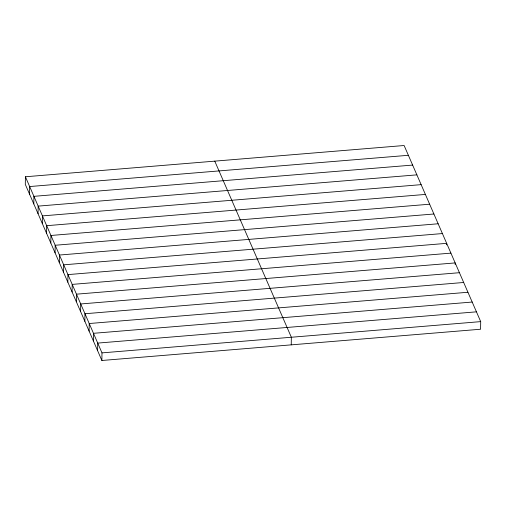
<?xml version="1.0" encoding="UTF-8"?>
<svg xmlns="http://www.w3.org/2000/svg" width="506" height="506" viewBox="0 0 506 506"><rect width="100%" height="100%" fill="white"/><g stroke="black" fill="none" stroke-linecap="round" stroke-linejoin="round"><path stroke-width="0.76" d="M25.408 176.771L25.3 184.38L101.877 360.487L480.592 329.229L480.7 321.62L404.123 145.513L25.408 176.771L101.984 352.878L101.877 360.487M29.557 194.165L29.658 186.55L408.38 155.298M33.807 203.95L33.915 196.334L412.637 165.076M38.064 213.734L38.171 206.119L416.887 174.861M42.314 223.513L42.422 215.904L421.144 184.646M46.571 233.298L46.678 225.689L425.394 194.43M50.828 243.082L50.929 235.473L429.651 204.215M55.078 252.867L55.186 245.258L433.901 214M59.335 262.652L59.442 255.037L438.158 223.778M63.585 272.437L63.693 264.821L442.415 233.563M67.842 282.221L67.949 274.606L446.665 243.348L446.646 244.872M72.099 292L72.2 284.391L450.922 253.133M76.349 301.785L76.457 294.176L455.172 262.918L455.153 264.442M80.606 311.57L80.713 303.961L459.429 272.702M84.856 321.354L84.964 313.739L463.686 282.487M89.113 331.139L89.22 323.524L467.936 292.266M93.363 340.924L93.471 333.309L472.193 302.05M97.62 350.702L97.728 343.093L476.443 311.835M291.235 344.858L291.342 337.249L214.765 161.142M101.984 352.878L480.7 321.62"/></g></svg>
